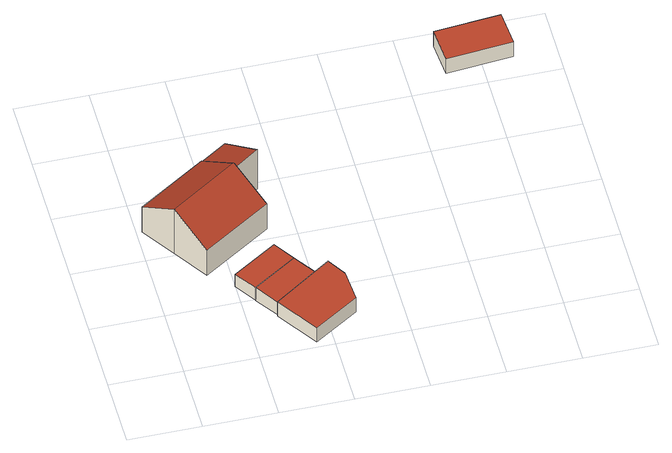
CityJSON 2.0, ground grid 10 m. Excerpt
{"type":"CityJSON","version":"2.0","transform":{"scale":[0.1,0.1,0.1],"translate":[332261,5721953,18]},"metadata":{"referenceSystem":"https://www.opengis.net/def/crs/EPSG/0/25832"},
"CityObjects":{
"building1":{"type":"Building","attributes":{"Geometrietyp2DReferenz":"3000","Gemeindeschluessel":"05170048","function":"31001_1010","roofType":"3100","measuredHeight":8.24},"address":[{"country":"Germany","locality":"Wesel","thoroughfareNumber":"19","thoroughfareName":"Elvericher Weg"},{"country":"Germany","locality":"Wesel","thoroughfareNumber":"19a","thoroughfareName":"Elvericher Weg"}],"geometry":[{"type":"Solid","lod":"2","boundaries":[[[[0,1,2,3]],[[4,5,1,0]],[[6,7,5,4]],[[8,9,7,6]],[[10,11,9,8]],[[12,13,11,10]],[[3,2,13,12]],[[6,4,0,8]],[[3,12,10,8,0]],[[1,5,7,9,11,13,2]]]],"semantics":{"surfaces":[{"type":"WallSurface"},{"type":"RoofSurface"},{"type":"GroundSurface"}],"values":[[0,0,0,0,0,0,0,1,1,2]]}}]},
"building2":{"type":"Building","attributes":{"Geometrietyp2DReferenz":"3000","Gemeindeschluessel":"05170048","function":"31001_2463","roofType":"1000","measuredHeight":2.28},"address":[{"country":"Germany","locality":"Wesel","thoroughfareNumber":"19","thoroughfareName":"Elvericher Weg"}],"geometry":[{"type":"Solid","lod":"2","boundaries":[[[[14,15,16,17]],[[18,19,15,14]],[[20,21,19,18]],[[17,16,21,20]],[[18,14,17,20]],[[15,19,21,16]]]],"semantics":{"surfaces":[{"type":"WallSurface"},{"type":"RoofSurface"},{"type":"GroundSurface"}],"values":[[0,0,0,0,1,2]]}}]},
"building3":{"type":"Building","attributes":{"Geometrietyp2DReferenz":"3000","Gemeindeschluessel":"05170048","function":"31001_2463","roofType":"1000","measuredHeight":2.32},"address":[{"country":"Germany","locality":"Wesel","thoroughfareNumber":"19a","thoroughfareName":"Elvericher Weg"}],"geometry":[{"type":"Solid","lod":"2","boundaries":[[[[22,23,24,18]],[[25,26,23,22]],[[20,27,26,25]],[[18,24,27,20]],[[25,22,18,20]],[[23,26,27,24]]]],"semantics":{"surfaces":[{"type":"WallSurface"},{"type":"RoofSurface"},{"type":"GroundSurface"}],"values":[[0,0,0,0,1,2]]}}]},
"building4":{"type":"Building","attributes":{"Geometrietyp2DReferenz":"3000","Gemeindeschluessel":"05170048","function":"31001_2723","roofType":"1000","measuredHeight":2.55},"address":[{"country":"Germany","locality":"Wesel","thoroughfareNumber":"19","thoroughfareName":"Elvericher Weg"}],"geometry":[{"type":"Solid","lod":"2","boundaries":[[[[28,29,30,22]],[[31,32,29,28]],[[33,34,32,31]],[[35,36,34,33]],[[25,37,36,35]],[[22,30,37,25]],[[35,33,31,28,22,25]],[[29,32,34,36,37,30]]]],"semantics":{"surfaces":[{"type":"WallSurface"},{"type":"RoofSurface"},{"type":"GroundSurface"}],"values":[[0,0,0,0,0,0,1,2]]}}]},
"building5":{"type":"Building","attributes":{"Geometrietyp2DReferenz":"3000","Gemeindeschluessel":"05170048","function":"31001_1010","roofType":"2100","measuredHeight":7.27},"address":[{"country":"Germany","locality":"Wesel","thoroughfareNumber":"19","thoroughfareName":"Elvericher Weg"}],"geometry":[{"type":"Solid","lod":"2","boundaries":[[[[38,7,11,39]],[[40,41,7,38]],[[42,43,41,40]],[[39,11,43,42]],[[40,38,39,42]],[[7,41,43,11]]]],"semantics":{"surfaces":[{"type":"WallSurface"},{"type":"RoofSurface"},{"type":"GroundSurface"}],"values":[[0,0,0,0,1,2]]}}]},
"building6":{"type":"Building","attributes":{"Geometrietyp2DReferenz":"3000","Gemeindeschluessel":"05170048","function":"31001_2720","roofType":"1000","measuredHeight":2.63},"geometry":[{"type":"Solid","lod":"2","boundaries":[[[[44,45,46,47]],[[48,49,45,44]],[[50,51,49,48]],[[47,46,51,50]],[[48,44,47,50]],[[45,49,51,46]]]],"semantics":{"surfaces":[{"type":"WallSurface"},{"type":"RoofSurface"},{"type":"GroundSurface"}],"values":[[0,0,0,0,1,2]]}}]}
},
"vertices":[
[37,199,93],[37,199,11],[68,152,11],[68,152,57],[6,246,57],[6,246,11],[99,307,57],[99,307,11],[130,260,93],[130,260,11],[131,259,93],[131,259,11],[162,213,57],[162,213,11],
[159,163,34],[159,163,11],[98,124,11],[98,124,34],[178,134,34],[178,134,11],[118,95,34],[118,95,11],
[198,104,34],[198,104,10],[178,134,10],[139,64,34],[139,64,10],[118,95,10],
[219,118,34],[219,118,8],[198,104,8],[235,92,34],[235,92,8],[238,46,34],[238,46,8],[177,7,34],[177,7,8],[139,64,8],
[99,307,55],[131,259,84],[136,331,55],[136,331,11],[167,284,84],[167,284,11],
[542,436,33],[542,436,6],[538,487,6],[538,487,33],[451,428,33],[451,428,6],[447,479,33],[447,479,6]
]}
